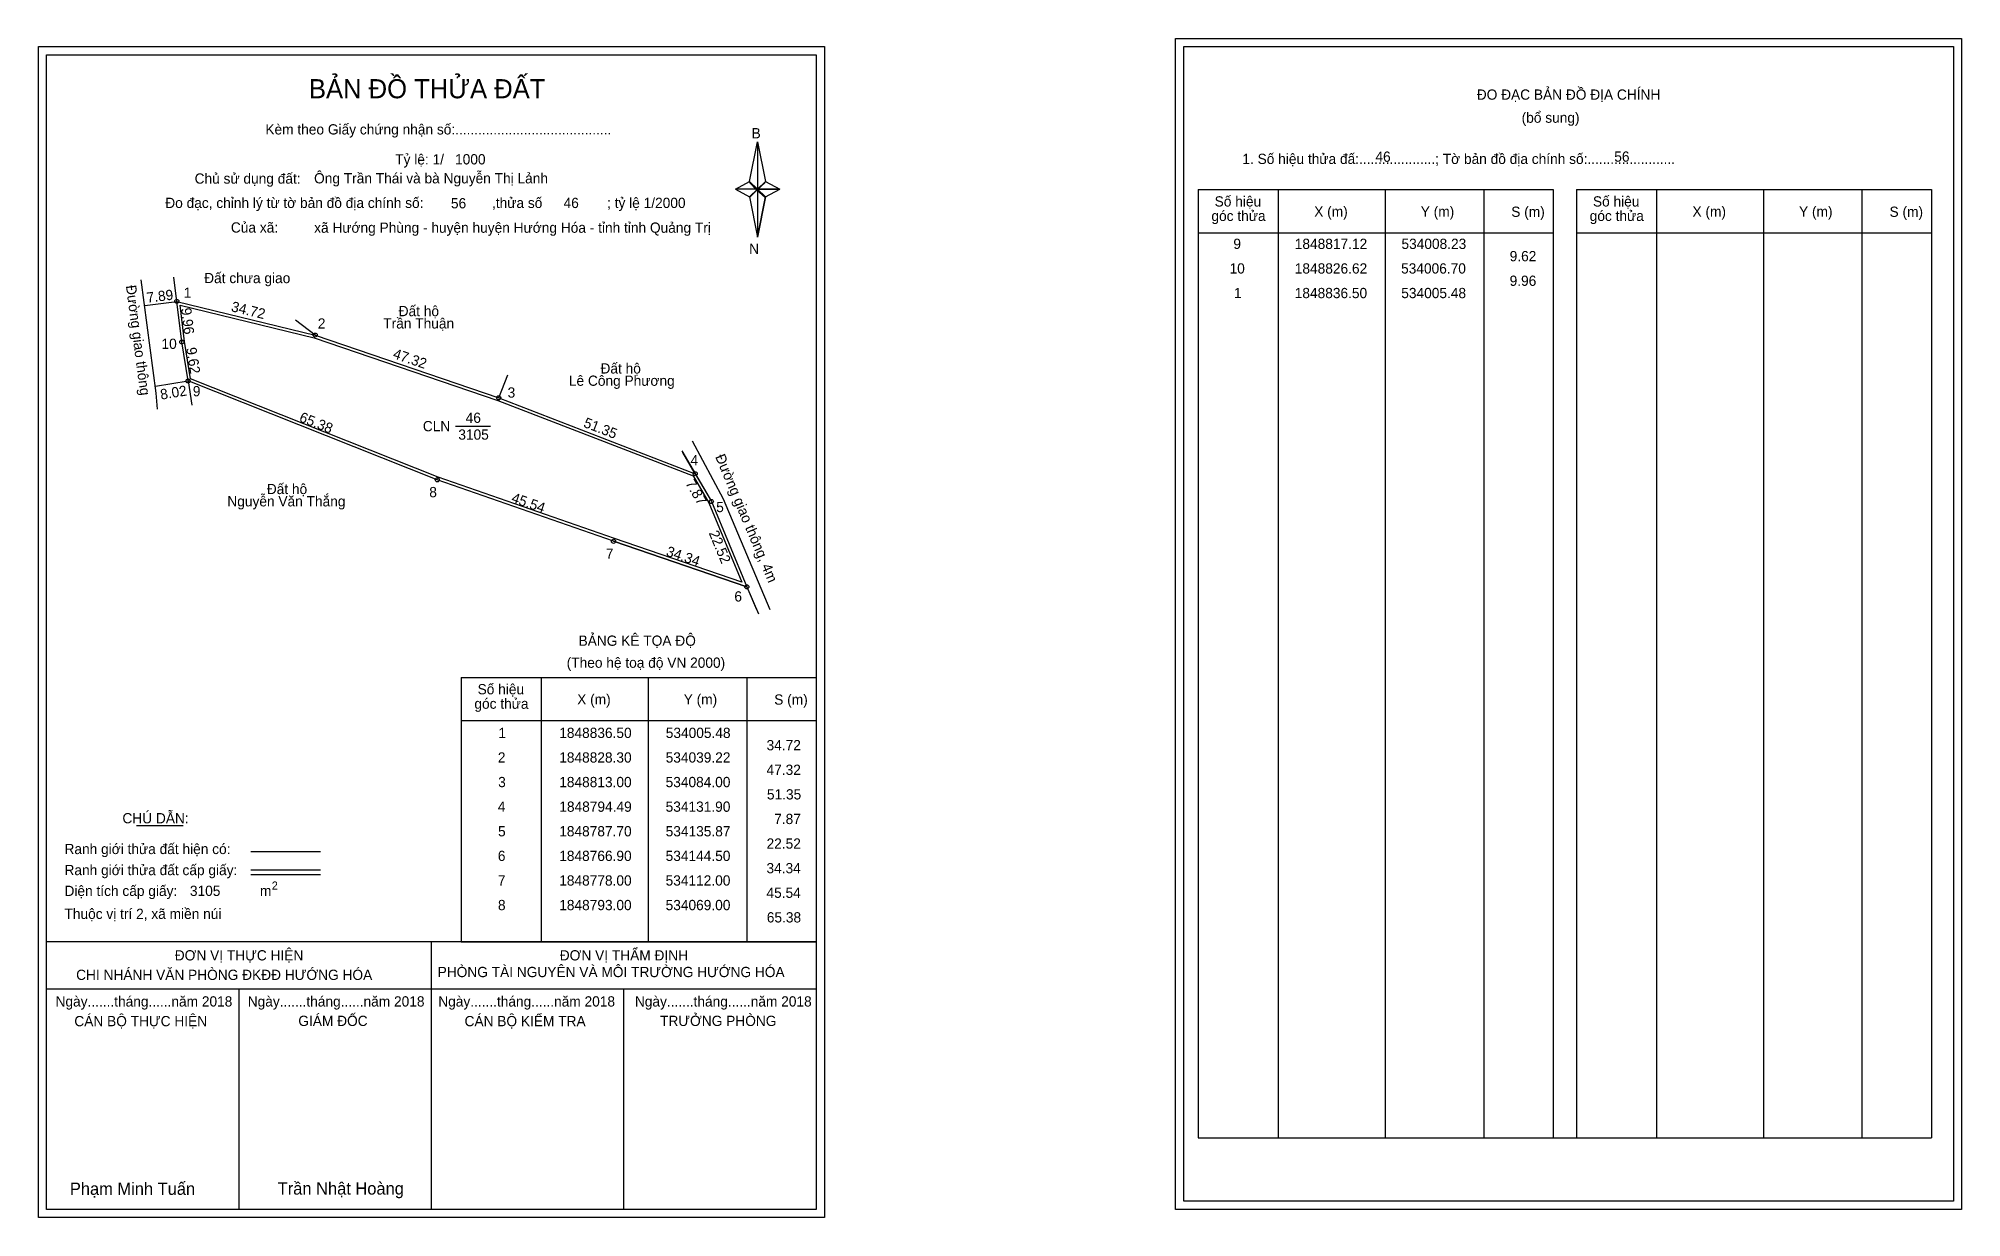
# Model space of a CAD drawing. Extents: x 533972 to 534441, y 1848613 to 1848901.
import ezdxf

# ---------------------------------------------------------------- set-up
doc = ezdxf.new("R2010")
doc.units = 0
for name, color, linetype in [('Level 1', 7, 'Continuous'), ('Level 10', 7, 'Continuous'), ('Level 11', 7, 'Continuous'), ('Level 13', 7, 'Continuous'), ('Level 23', 7, 'Continuous'), ('Level 27', 7, 'Continuous'), ('Level 3', 7, 'Continuous'), ('Level 36', 7, 'Continuous'), ('Level 49', 7, 'Continuous'), ('Level 5', 7, 'Continuous'), ('Level 53', 7, 'Continuous'), ('Level 55', 7, 'Continuous'), ('Level 6', 7, 'Continuous'), ('Level 63', 7, 'Continuous'), ('Level 9', 7, 'Continuous')]:
    doc.layers.add(name, color=color, linetype=linetype)

msp = doc.modelspace()

# ---------------------------------------------------------------- linework, layer by layer
at = {"layer": 'Level 1'}
for p, q in [((534251.07, 1848898.64), (534251.07, 1848898.64)), ((533973.74, 1848896.64), (533973.74, 1848896.64)), ((534145.16, 1848865.76), (534147.13, 1848875.4)), ((534147.13, 1848875.4), (534147.13, 1848863.87)), ((534147.13, 1848875.4), (534149.1, 1848865.76)), ((534141.72, 1848863.87), (534145.16, 1848865.76)), ((534145.16, 1848865.76), (534147.13, 1848863.87)), ((534146.98, 1848863.65), (534145.16, 1848865.54)), ((534148.95, 1848865.54), (534146.98, 1848863.65)), ((534146.98, 1848863.65), (534148.95, 1848865.54)), ((534149.1, 1848865.76), (534147.13, 1848863.87)), ((534147.13, 1848863.87), (534145.16, 1848862.03)), ((534146.98, 1848863.65), (534145.16, 1848861.81)), ((534145.16, 1848861.81), (534146.98, 1848863.65)), ((534145.16, 1848862.03), (534147.13, 1848852.17)), ((534148.95, 1848861.81), (534146.98, 1848863.65)), ((534147.13, 1848863.87), (534147.13, 1848852.17)), ((534147.13, 1848863.87), (534152.54, 1848863.87)), ((534147.13, 1848863.87), (534149.1, 1848862.03)), ((534149.1, 1848862.03), (534147.13, 1848852.17)), ((534149.1, 1848862.03), (534152.54, 1848863.87)), ((534254.6, 1848863.78), (534341.2, 1848863.78)), ((534274.19, 1848632.52), (534274.19, 1848863.78)), ((534300.26, 1848632.52), (534300.26, 1848863.78)), ((534324.23, 1848863.78), (534324.23, 1848632.52)), ((534341.2, 1848863.78), (534341.2, 1848632.52)), ((534346.86, 1848863.78), (534433.46, 1848863.78)), ((534366.45, 1848632.52), (534366.45, 1848863.78)), ((534392.52, 1848632.52), (534392.52, 1848863.78)), ((534416.49, 1848863.78), (534416.49, 1848632.52)), ((534433.46, 1848863.78), (534433.46, 1848632.52)), ((534254.6, 1848853.26), (534341.2, 1848853.26)), ((534346.86, 1848853.26), (534433.46, 1848853.26)), ((534074.84, 1848744.81), (534161.44, 1848744.81)), ((534094.43, 1848680.29), (534094.43, 1848744.81)), ((534120.5, 1848680.29), (534120.5, 1848744.81)), ((534144.47, 1848744.81), (534144.47, 1848680.29)), ((534074.84, 1848734.28), (534161.44, 1848734.28)), ((533995.66, 1848708.7), (534007.06, 1848708.7)), ((534023.53, 1848702.3), (534040.54, 1848702.3)), ((534023.53, 1848697.85), (534040.54, 1848697.85)), ((534023.53, 1848696.76), (534040.54, 1848696.76)), ((534080.57, 1848680.29), (533973.74, 1848680.29)), ((534161.44, 1848680.29), (534056.6, 1848680.29)), ((534067.59, 1848615.06), (534067.59, 1848680.29)), ((534074.84, 1848680.28), (534161.44, 1848680.28)), ((534161.44, 1848668.74), (533973.74, 1848668.74)), ((534020.67, 1848615.06), (534020.67, 1848668.74)), ((534114.52, 1848615.06), (534114.52, 1848668.74)), ((534254.6, 1848632.52), (534433.46, 1848632.52)), ((534438.77, 1848617.06), (534438.77, 1848617.06)), ((534161.44, 1848615.06), (534161.44, 1848615.06))]:
    msp.add_line(p, q, dxfattribs=at)
for points in [[(534145.16, 1848865.76), (534147.13, 1848875.4), (534147.13, 1848863.87)], [(534147.13, 1848863.87), (534149.1, 1848865.76), (534152.54, 1848863.87)], [(534141.72, 1848863.87), (534145.16, 1848862.03), (534147.13, 1848863.87)], [(534147.13, 1848863.87), (534147.13, 1848852.17), (534149.1, 1848862.03)]]:
    msp.add_lwpolyline(points, close=True, dxfattribs=at)
at = {"layer": 'Level 10'}
for p, q in [((534005.48, 1848836.5), (534039.22, 1848828.3)), ((534039.22, 1848828.3), (534084, 1848813)), ((534112, 1848778), (534144.5, 1848766.9))]:
    msp.add_line(p, q, dxfattribs=at)
for points in [[(534008.23, 1848817.12), (534006.7, 1848826.62), (534005.48, 1848836.5), (534039.22, 1848828.3), (534084, 1848813), (534131.9, 1848794.49), (534135.87, 1848787.7), (534144.5, 1848766.9), (534112, 1848778), (534069, 1848793)], [(534008.86, 1848817.62), (534007.39, 1848826.72), (534006.3, 1848835.58), (534039.02, 1848827.63), (534083.76, 1848812.34), (534131.42, 1848793.93), (534135.24, 1848787.39), (534143.26, 1848768.06), (534112.23, 1848778.66), (534069.24, 1848793.66)]]:
    msp.add_lwpolyline(points, close=True, dxfattribs=at)
at = {"layer": 'Level 11'}
for centre in [(534005.48, 1848836.5), (534039.22, 1848828.3), (534006.7, 1848826.62), (534008.23, 1848817.12), (534008.23, 1848817.12), (534084, 1848813), (534131.9, 1848794.49), (534069, 1848793), (534135.87, 1848787.7), (534112, 1848778), (534144.5, 1848766.9)]:
    msp.add_circle(centre, 0.5, dxfattribs=at)
at = {"layer": 'Level 23'}
msp.add_line((534144.5, 1848766.9), (534147.32, 1848760.27), dxfattribs=at)
for points in [[(534000.81, 1848810.23), (534000.47, 1848814.16), (533996.83, 1848841.76)], [(534128.63, 1848800.06), (534135.87, 1848787.7), (534144.5, 1848766.9)], [(534150.2, 1848761.26), (534138.8, 1848788.27), (534131.25, 1848802.39)]]:
    msp.add_lwpolyline(points, dxfattribs=at)
at = {"layer": 'Level 27'}
for p, q in [((534005.48, 1848836.5), (534004.74, 1848842.45)), ((534039.22, 1848828.3), (534034.43, 1848831.92)), ((534084, 1848813), (534086.19, 1848818.58)), ((534008.23, 1848817.12), (534009.18, 1848811.2)), ((534131.9, 1848794.49), (534128.87, 1848799.67)), ((534144.5, 1848766.9), (534146.85, 1848761.38))]:
    msp.add_line(p, q, dxfattribs=at)
at = {"layer": 'Level 3'}
for p, q in [((534254.6, 1848863.78), (534254.6, 1848632.52)), ((534346.86, 1848863.78), (534346.86, 1848632.52)), ((534074.84, 1848744.81), (534074.84, 1848680.29))]:
    msp.add_line(p, q, dxfattribs=at)
at = {"layer": 'Level 5'}
for p, q in [((533997.65, 1848835.53), (534005.48, 1848836.5)), ((534000.25, 1848815.83), (534008.23, 1848817.12))]:
    msp.add_line(p, q, dxfattribs=at)
at = {"layer": 'Level 63'}
for points in [[(533971.74, 1848898.64), (534163.44, 1848898.64), (534163.44, 1848613.06), (533971.74, 1848613.06)], [(534249.07, 1848900.64), (534440.77, 1848900.64), (534440.77, 1848615.06), (534249.07, 1848615.06)], [(534251.07, 1848898.64), (534438.77, 1848898.64), (534438.77, 1848617.06), (534251.07, 1848617.06)], [(533973.74, 1848896.64), (534161.44, 1848896.64), (534161.44, 1848615.06), (533973.74, 1848615.06)]]:
    msp.add_lwpolyline(points, close=True, dxfattribs=at)
at = {"layer": 'Level 9'}
msp.add_line((534073.42, 1848806.08), (534082.01, 1848806.08), dxfattribs=at)

# ---------------------------------------------------------------- texts
at = {"layer": 'Level 1'}
for s, height, p in [('BẢN ĐỒ THỬA ĐẤT', 4.6657, (534037.71, 1848886.05)), ('ĐO ĐẠC BẢN ĐỒ ĐỊA CHÍNH', 2.5, (534322.54, 1848885.7)), ('Kèm theo Giấy chứng nhận số:.........................................', 2.5, (534027.09, 1848877.22)), ('(bổ sung)', 2.5, (534333.48, 1848880.08)), ('B', 2.5, (534145.67, 1848876.28)), ('1. Số hiệu thửa đấ:....................; Tờ bản đồ địa chính số:.......................', 2.5, (534265.37, 1848870.02)), ('Chủ sử dụng đất:', 2.5, (534009.83, 1848865.22)), ('Đo đạc, chỉnh lý từ tờ bản đồ địa chính số:                  ,thửa số                 ; tỷ lệ 1/2000', 2.5, (534002.67, 1848859.29)), ('Số hiệu', 2.5, (534258.61, 1848859.65)), ('Số hiệu', 2.5, (534350.87, 1848859.65)), ('Của xã:', 2.5, (534018.67, 1848853.29)), ('góc thửa', 2.5, (534257.82, 1848856.12)), ('X (m)', 2.5, (534282.89, 1848857.18)), ('Y (m)', 2.5, (534308.87, 1848857.18)), ('S (m)', 2.5, (534330.95, 1848857.13)), ('góc thửa', 2.5, (534350.08, 1848856.12)), ('X (m)', 2.5, (534375.15, 1848857.18)), ('Y (m)', 2.5, (534401.13, 1848857.18)), ('S (m)', 2.5, (534423.21, 1848857.13)), ('N', 2.5, (534145.07, 1848848.11)), ('BẢNG KÊ TỌA ĐỘ', 2.5, (534103.47, 1848752.51)), ('(Theo hệ toạ độ VN 2000)', 2.5, (534100.57, 1848747.15)), ('Số hiệu', 2.5, (534078.85, 1848740.68)), ('góc thửa', 2.5, (534078.06, 1848737.15)), ('X (m)', 2.5, (534103.13, 1848738.2)), ('Y (m)', 2.5, (534129.11, 1848738.2)), ('S (m)', 2.5, (534151.19, 1848738.15)), ('CHÚ DẪN:', 2.5, (533992.22, 1848709.21)), ('Ranh giới thửa đất hiện có:', 2.5, (533978.09, 1848701.71)), ('Ranh giới thửa đất cấp giấy:', 2.5, (533978.09, 1848696.57)), ('Diện tích cấp giấy:', 2.5, (533978.09, 1848691.49)), ('m', 2.5, (534025.75, 1848691.51)), ('2', 2, (534028.64, 1848693.02)), ('Thuộc vị trí 2, xã miền núi', 2.5, (533978.09, 1848685.89)), ('ĐƠN VỊ THỰC HIỆN', 2.5, (534004.98, 1848675.77)), ('ĐƠN VỊ THẨM ĐỊNH', 2.5, (534098.88, 1848675.77)), ('CHI NHÁNH VĂN PHÒNG ĐKĐĐ HƯỚNG HÓA', 2.5, (533980.93, 1848671.01)), ('PHÒNG TÀI NGUYÊN VÀ MÔI TRƯỜNG HƯỚNG HÓA', 2.5, (534069.1, 1848671.7)), ('Ngày.......tháng......năm 2018', 2.5, (533975.91, 1848664.53)), ('Ngày.......tháng......năm 2018', 2.5, (534022.78, 1848664.53)), ('Ngày.......tháng......năm 2018', 2.5, (534069.25, 1848664.53)), ('Ngày.......tháng......năm 2018', 2.5, (534117.21, 1848664.53)), ('CÁN BỘ THỰC HIỆN', 2.5, (533980.49, 1848659.72)), ('GIÁM ĐỐC', 2.5, (534035.12, 1848659.78)), ('CÁN BỘ KIỂM TRA', 2.5, (534075.66, 1848659.72)), ('TRƯỞNG PHÒNG', 2.5, (534123.35, 1848659.78)), ('Phạm Minh Tuấn', 3, (533979.4, 1848618.6)), ('Trần Nhật Hoàng', 3, (534030.09, 1848618.66))]:
    msp.add_text(s, height=height, dxfattribs=at).set_placement(p)
at = {"layer": 'Level 11'}
msp.add_text('Tỷ lệ: 1/', height=2.5, dxfattribs=at).set_placement((534058.75, 1848869.9))
at = {"layer": 'Level 13'}
for s, p in [('46', (534075.94, 1848806.88)), ('CLN', (534065.49, 1848804.83)), ('3105', (534074.14, 1848802.78))]:
    msp.add_text(s, height=2.5, dxfattribs=at).set_placement(p)
at = {"layer": 'Level 36'}
for s, p in [('Đất chưa giao', (534012.16, 1848840.96)), ('Trần Thuận', (534055.84, 1848829.9)), ('Đất hộ', (534059.59, 1848832.9)), ('Lê Công Phương', (534101.11, 1848815.92)), ('Đất hộ', (534108.81, 1848818.92)), ('Đất hộ', (534027.43, 1848789.51)), ('Nguyễn Văn Thắng', (534017.81, 1848786.51))]:
    msp.add_text(s, height=2.5, dxfattribs=at).set_placement(p)
at = {"layer": 'Level 49'}
for s, rotation, p in [('9.96', 277.0394, (534006.5, 1848834.8)), ('34.72', 346.34, (534018.58, 1848834.14)), ('9.62', 279.1491, (534007.75, 1848825.11)), ('47.32', 341.1362, (534058.01, 1848822.73)), ('65.38', 338.3516, (534035.15, 1848807.3)), ('51.35', 338.872, (534104.48, 1848805.95)), ('7.87', 300.3141, (534129.45, 1848792.15)), ('45.54', 340.7693, (534086.9, 1848787.6)), ('34.34', 341.143, (534124.64, 1848774.53)), ('22.52', 292.5338, (534135.18, 1848780.03))]:
    msp.add_text(s, height=2.5, rotation=rotation, dxfattribs=at).set_placement(p)
at = {"layer": 'Level 5'}
for s, rotation, p in [('Đường giao thông', 277.5078, (533993.06, 1848840.32)), ('7.89', 7.0656, (533998.28, 1848836.16)), ('8.02', 9.1491, (534001.65, 1848812.54)), ('Đường giao thông, 4m', 292.8784, (534136.75, 1848798.63))]:
    msp.add_text(s, height=2.5, rotation=rotation, dxfattribs=at).set_placement(p)
at = {"layer": 'Level 53'}
for s, p in [('9', (534263.17, 1848849.3)), ('1848817.12', (534278.15, 1848849.3)), ('534008.23', (534304.17, 1848849.3)), ('9.62', (534330.56, 1848846.3)), ('10', (534262.24, 1848843.3)), ('1848826.62', (534278.15, 1848843.3)), ('534006.70', (534304.08, 1848843.3)), ('9.96', (534330.55, 1848840.3)), ('1', (534263.32, 1848837.3)), ('1848836.50', (534278.14, 1848837.3)), ('534005.48', (534304.12, 1848837.3)), ('1', (534083.93, 1848730.03)), ('1848836.50', (534098.75, 1848730.03)), ('534005.48', (534124.74, 1848730.03)), ('34.72', (534149.32, 1848727.03)), ('2', (534083.78, 1848724.03)), ('1848828.30', (534098.75, 1848724.03)), ('534039.22', (534124.71, 1848724.03)), ('3', (534083.86, 1848718.03)), ('1848813.00', (534098.75, 1848718.03)), ('534084.00', (534124.7, 1848718.03)), ('47.32', (534149.32, 1848721.03)), ('51.35', (534149.41, 1848715.03)), ('4', (534083.77, 1848712.03)), ('1848794.49', (534098.77, 1848712.03)), ('534131.90', (534124.7, 1848712.03)), ('7.87', (534151.18, 1848709.03)), ('5', (534083.83, 1848706.03)), ('1848787.70', (534098.75, 1848706.03)), ('534135.87', (534124.71, 1848706.03)), ('6', (534083.78, 1848700.03)), ('1848766.90', (534098.75, 1848700.03)), ('534144.50', (534124.7, 1848700.03)), ('22.52', (534149.32, 1848703.03)), ('7', (534083.79, 1848694.03)), ('1848778.00', (534098.75, 1848694.03)), ('534112.00', (534124.7, 1848694.03)), ('34.34', (534149.3, 1848697.03)), ('45.54', (534149.3, 1848691.03)), ('8', (534083.81, 1848688.03)), ('1848793.00', (534098.75, 1848688.03)), ('534069.00', (534124.7, 1848688.03)), ('65.38', (534149.38, 1848685.03))]:
    msp.add_text(s, height=2.5, dxfattribs=at).set_placement(p)
at = {"layer": 'Level 55'}
for s, height, p in [('1', 0.4, (534005.37, 1848836.5)), ('0', 0.11, (534005.44, 1848836.39)), ('0', 0.11, (534005.44, 1848836.39)), ('0', 0.11, (534005.44, 1848836.39)), ('0', 0.11, (534005.44, 1848836.39)), ('2', 0.4, (534039.08, 1848828.3)), ('37', 0.11, (534039.14, 1848828.19)), ('0', 0.11, (534039.18, 1848828.19)), ('0', 0.11, (534039.18, 1848828.19)), ('10', 0.4, (534006.42, 1848826.62)), ('0', 0.11, (534006.66, 1848826.51)), ('0', 0.11, (534006.66, 1848826.51)), ('9', 0.4, (534008.09, 1848817.12)), ('53', 0.11, (534008.16, 1848817.01)), ('0', 0.11, (534008.19, 1848817.01)), ('0', 0.11, (534008.19, 1848817.01)), ('3', 0.4, (534083.88, 1848813)), ('37', 0.11, (534083.92, 1848812.89)), ('38', 0.11, (534083.92, 1848812.89)), ('4', 0.4, (534131.76, 1848794.49)), ('8', 0.4, (534068.87, 1848793)), ('53', 0.11, (534068.93, 1848792.89)), ('38', 0.11, (534131.82, 1848794.38)), ('0', 0.11, (534131.86, 1848794.38)), ('5', 0.4, (534135.74, 1848787.7)), ('0', 0.11, (534135.83, 1848787.59)), ('7', 0.4, (534111.87, 1848778)), ('53', 0.11, (534111.93, 1848777.89)), ('6', 0.4, (534144.36, 1848766.9)), ('53', 0.11, (534144.43, 1848766.79)), ('0', 0.11, (534144.46, 1848766.79))]:
    msp.add_text(s, height=height, dxfattribs=at).set_placement(p)
at = {"layer": 'Level 6'}
for s, p in [('1000', (534073.35, 1848869.92)), ('46', (534297.82, 1848870.56)), ('56', (534356.07, 1848870.58)), ('Ông Trần Thái và bà Nguyễn Thị Lảnh', (534038.96, 1848865.29)), ('56', (534072.34, 1848859.2)), ('46', (534099.81, 1848859.28)), ('xã Hướng Phùng - huyện huyện Hướng Hóa - tỉnh tỉnh Quảng Trị', (534038.98, 1848853.25)), ('3105', (534008.68, 1848691.5))]:
    msp.add_text(s, height=2.5, dxfattribs=at).set_placement(p)
at = {"layer": 'Level 9'}
for s, p in [('1', (534007.17, 1848837.38)), ('2', (534039.87, 1848829.88)), ('10', (534001.75, 1848824.92)), ('9', (534009.39, 1848813.37)), ('3', (534086.16, 1848813.04)), ('4', (534130.76, 1848796.51)), ('8', (534067.06, 1848788.75)), ('5', (534137.04, 1848785.11)), ('7', (534110.12, 1848773.73)), ('6', (534141.47, 1848763.31))]:
    msp.add_text(s, height=2.5, dxfattribs=at).set_placement(p)

doc.saveas('drawing.dxf')
